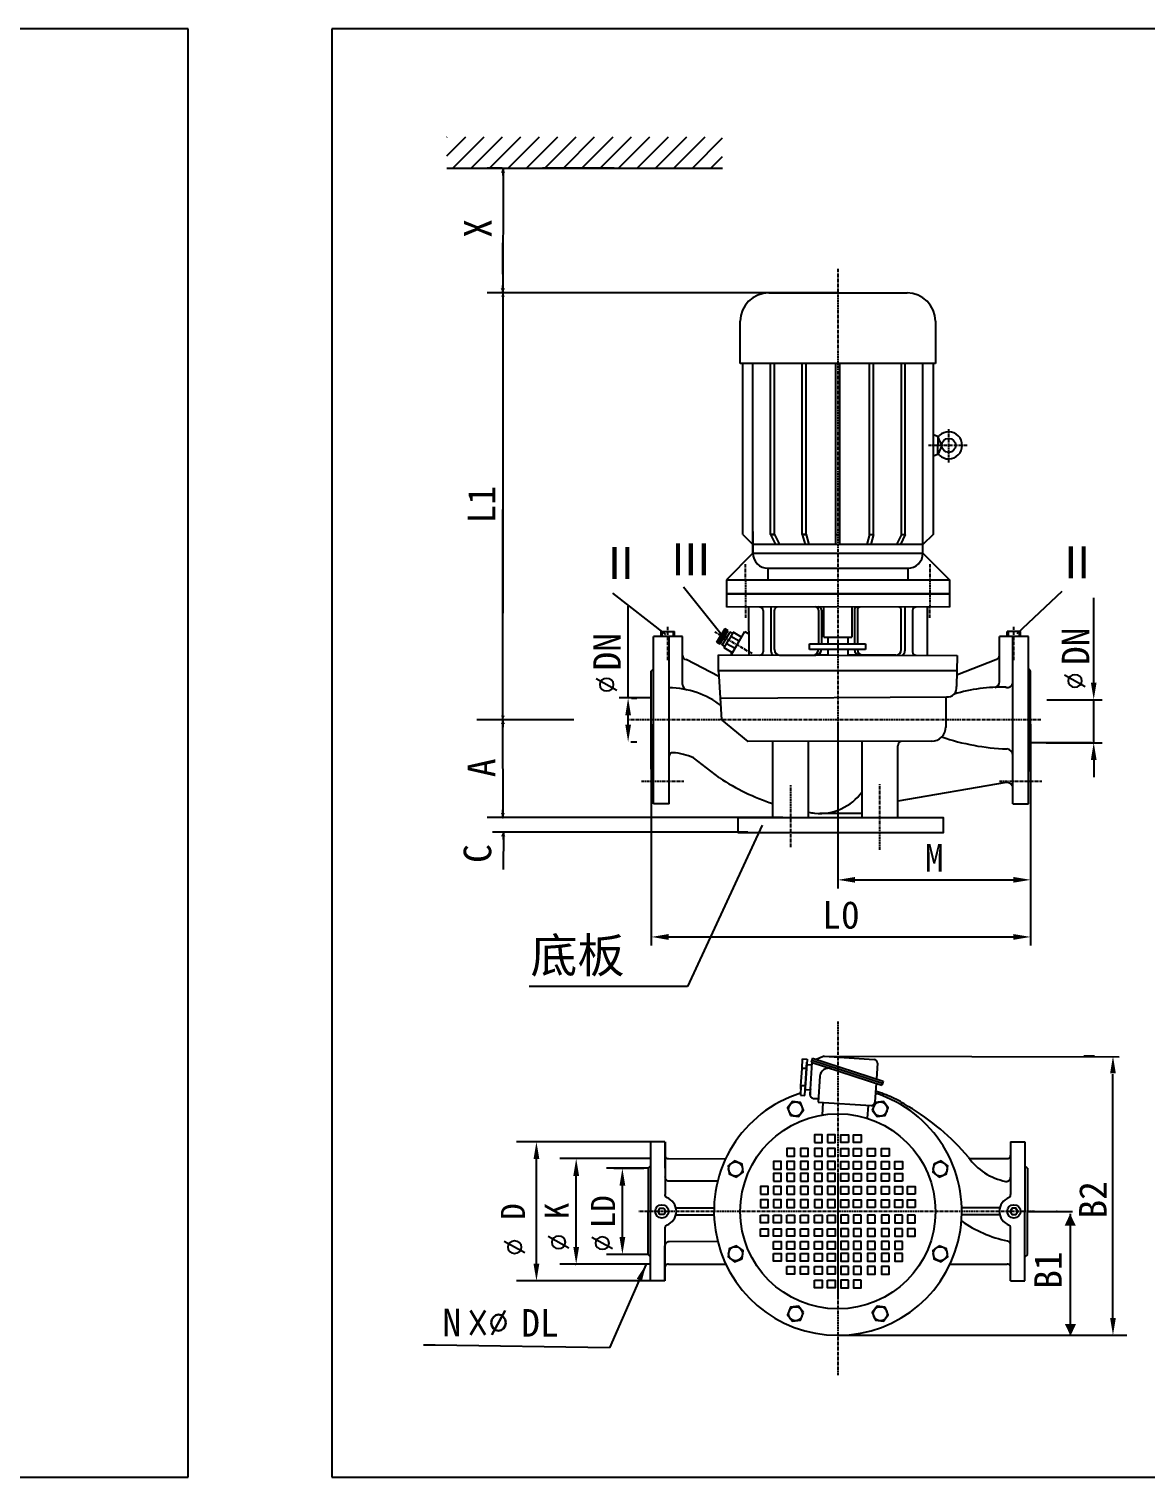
# Model space of a CAD drawing. Extents: x 1620 to 2878, y -792 to 791.
# Drawn here: x 2531.4 to 2693.4, y -102.6 to 107.4 of the extents above; entities that cross this region are included whole.
import ezdxf
from ezdxf.enums import TextEntityAlignment as Align

# ---------------------------------------------------------------- set-up
doc = ezdxf.new("R2010")
doc.units = 0
doc.header["$MEASUREMENT"] = 0
doc.linetypes.add('ACAD_ISO05W100', pattern=[34, 24, -3, 0.5, -3, 0.5, -3])
doc.linetypes.add('CENTER', pattern=[2, 1.25, -0.25, 0.25, -0.25])
doc.layers.get('0').update_dxf_attribs({"linetype": 'CONTINUOUS'})
doc.layers.get('DEFPOINTS').update_dxf_attribs({"linetype": 'CONTINUOUS'})
for name, color, linetype in [('1', 7, 'CONTINUOUS'), ('LAYER1', 7, 'ACAD_ISO05W100'), ('PMX', 6, 'CONTINUOUS'), ('TEXT', 3, 'CONTINUOUS'), ('YHCENTER', 4, 'CENTER'), ('YHDIM', 1, 'CONTINUOUS'), ('YHPMX', 6, 'CONTINUOUS'), ('YHSOLID', 7, 'CONTINUOUS'), ('YHTHIN', 1, 'CONTINUOUS')]:
    doc.layers.add(name, color=color, linetype=linetype)
doc.styles.add('HZTXT', font='txt.shx', dxfattribs={"bigfont": 'hztxt.shx'})
doc.styles.get("Standard").update_dxf_attribs({"font": 'SimSun.ttf', "width": 0.6})
doc.dimstyles.get("Standard").update_dxf_attribs({"dimtxt": 0.18, "dimasz": 0.18, "dimexe": 0.18, "dimexo": 0.0625, "dimgap": 0.09, "dimtad": 0, "dimtih": 1, "dimtoh": 1, "dimdec": 4, "dimzin": 0, "dimdsep": 46, "dimtxsty": 'Standard', "dimcen": 0.09, "dimadec": 0, "dimazin": 0, "dimtfac": 1, "dimtdec": 4, "dimtofl": 0, "dimtmove": 0, "dimatfit": 3, "dimfxl": 0, "dimtolj": 1, "dimtzin": 0, "dimarcsym": 0})

# ---------------------------------------------------------------- blocks, each defined once
blk = doc.blocks.new('A2')
at = {"color": 1, "linetype": 'ByBlock', "ltscale": 0.2}
blk.add_solid([(-0.63, -0.307), (-0.63, 0.293), (0, 0)], dxfattribs=at)
at = {"layer": 'TEXT', "color": 1, "ltscale": 0.2}
blk.add_line((0, 0), (-1.081, 0), dxfattribs=at)
blk = doc.blocks.new('*D459')
at = {"layer": 'DEFPOINTS', "color": 0}
for p in [(2678.4, 10.09), (2685.81, 10.09), (2678.28, 3.86)]:
    blk.add_point(p, dxfattribs=at)
at = {"layer": 'YHDIM', "color": 0, "lineweight": -2}
for p, q in [((2685.81, 12.59), (2685.81, 24.87)), ((2679.03, 10.09), (2687.06, 10.09)), ((2685.81, 3.86), (2685.81, 10.09)), ((2678.91, 3.86), (2687.06, 3.86)), ((2685.81, 1.36), (2685.81, -1.14))]:
    blk.add_line(p, q, dxfattribs=at)
at = {"layer": 'YHDIM', "color": 0}
for points in [[(2685.4, 12.59), (2686.23, 12.59), (2685.81, 10.09)], [(2685.4, 1.36), (2686.23, 1.36), (2685.81, 3.86)]]:
    blk.add_solid(points, dxfattribs=at)
at = {"layer": 'YHDIM', "color": 0, "insert": (2683.93, 19.98), "char_height": 2.5, "attachment_point": 5, "rotation": 90}
blk.add_mtext('\\A1;        ', dxfattribs=at)
blk = doc.blocks.new('*D460')
at = {"layer": 'DEFPOINTS', "color": 0}
for p in [(2618.16, 10.33), (2618.27, 10.33), (2618.04, 3.98)]:
    blk.add_point(p, dxfattribs=at)
at = {"layer": 'YHDIM', "color": 0, "lineweight": -2}
for p, q in [((2618.27, 10.33), (2618.27, 23.68)), ((2618.78, 10.33), (2619.52, 10.33)), ((2618.27, 6.48), (2618.27, 7.83)), ((2618.66, 3.98), (2619.52, 3.98))]:
    blk.add_line(p, q, dxfattribs=at)
at = {"layer": 'YHDIM', "color": 0}
for points in [[(2617.86, 7.83), (2618.69, 7.83), (2618.27, 10.33)], [(2617.86, 6.48), (2618.69, 6.48), (2618.27, 3.98)]]:
    blk.add_solid(points, dxfattribs=at)
at = {"layer": 'YHDIM', "color": 0, "insert": (2616.39, 18.25), "char_height": 2.5, "attachment_point": 5, "rotation": 90}
blk.add_mtext('\\A1;         ', dxfattribs=at)
blk = doc.blocks.new('*D461')
at = {"layer": 'DEFPOINTS', "color": 0}
for p in [(2621.63, 7.2), (2676.66, 7.2), (2676.66, -24.31)]:
    blk.add_point(p, dxfattribs=at)
at = {"layer": 'YHDIM', "color": 0, "lineweight": -2}
for p, q in [((2621.63, 6.57), (2621.63, -25.56)), ((2676.66, 6.57), (2676.66, -25.56)), ((2624.13, -24.31), (2674.16, -24.31))]:
    blk.add_line(p, q, dxfattribs=at)
at = {"layer": 'YHDIM', "color": 0}
for points in [[(2624.13, -23.89), (2624.13, -24.73), (2621.63, -24.31)], [(2674.16, -23.89), (2674.16, -24.73), (2676.66, -24.31)]]:
    blk.add_solid(points, dxfattribs=at)
blk = doc.blocks.new('*D462')
at = {"layer": 'DEFPOINTS', "color": 0}
for p in [(2648.7, 7.2), (2676.66, 7.2), (2676.66, -16.03)]:
    blk.add_point(p, dxfattribs=at)
at = {"layer": 'YHDIM', "color": 0, "lineweight": -2}
for p, q in [((2648.7, 6.57), (2648.7, -17.28)), ((2676.66, 6.57), (2676.66, -17.28)), ((2651.2, -16.03), (2674.16, -16.03))]:
    blk.add_line(p, q, dxfattribs=at)
at = {"layer": 'YHDIM', "color": 0}
for points in [[(2651.2, -15.61), (2651.2, -16.44), (2648.7, -16.03)], [(2674.16, -15.61), (2674.16, -16.44), (2676.66, -16.03)]]:
    blk.add_solid(points, dxfattribs=at)
blk = doc.blocks.new('*D463')
at = {"layer": 'DEFPOINTS', "color": 0}
for p in [(2610.74, -56.46), (2621.54, -56.46), (2621.52, -71.75)]:
    blk.add_point(p, dxfattribs=at)
at = {"layer": 'YHDIM', "color": 0, "lineweight": -2}
for p, q in [((2620.91, -56.46), (2609.49, -56.46)), ((2610.74, -69.25), (2610.74, -58.96)), ((2620.9, -71.75), (2609.49, -71.75))]:
    blk.add_line(p, q, dxfattribs=at)
at = {"layer": 'YHDIM', "color": 0}
for points in [[(2610.32, -58.96), (2611.16, -58.96), (2610.74, -56.46)], [(2610.32, -69.25), (2611.16, -69.25), (2610.74, -71.75)]]:
    blk.add_solid(points, dxfattribs=at)
blk = doc.blocks.new('*D464')
at = {"layer": 'DEFPOINTS', "color": 0}
for p in [(2617.44, -57.87), (2621.17, -57.87), (2621.17, -70.34)]:
    blk.add_point(p, dxfattribs=at)
at = {"layer": 'YHDIM', "color": 0, "lineweight": -2}
for p, q in [((2620.54, -57.87), (2616.19, -57.87)), ((2617.44, -67.84), (2617.44, -60.37)), ((2620.54, -70.34), (2616.19, -70.34))]:
    blk.add_line(p, q, dxfattribs=at)
at = {"layer": 'YHDIM', "color": 0}
for points in [[(2617.02, -60.37), (2617.86, -60.37), (2617.44, -57.87)], [(2617.02, -67.84), (2617.86, -67.84), (2617.44, -70.34)]]:
    blk.add_solid(points, dxfattribs=at)
blk = doc.blocks.new('*D465')
at = {"layer": 'DEFPOINTS', "color": 0}
for p in [(2604.97, -54.01), (2621.54, -54.01), (2621.54, -74.2)]:
    blk.add_point(p, dxfattribs=at)
at = {"layer": 'YHDIM', "color": 0, "lineweight": -2}
for p, q in [((2620.91, -54.01), (2603.72, -54.01)), ((2604.97, -71.7), (2604.97, -56.51)), ((2620.91, -74.2), (2603.72, -74.2))]:
    blk.add_line(p, q, dxfattribs=at)
at = {"layer": 'YHDIM', "color": 0}
for points in [[(2604.55, -56.51), (2605.39, -56.51), (2604.97, -54.01)], [(2604.55, -71.7), (2605.39, -71.7), (2604.97, -74.2)]]:
    blk.add_solid(points, dxfattribs=at)

msp = doc.modelspace()

# ---------------------------------------------------------------- hatches: boundary and pattern name
at = {"layer": 'YHPMX', "ltscale": 0.2}
h = msp.add_hatch(dxfattribs=at)
h.set_pattern_fill('ANSI31', color=256, scale=15.120422, style=0)
h.set_pattern_definition([(45, (983.5153, -450.2962), (-1.3364691, 1.3364691), [])])
h.paths.add_polyline_path([(2631.97452, 87.17888), (2631.97452, 91.72034), (2591.97684, 91.72034), (2591.97684, 87.17888)])

# ---------------------------------------------------------------- linework, layer by layer
for p, q in [((2554.44188, 107.36611), (2257.44188, 107.36611)), ((2554.44188, -102.63389), (2554.44188, 107.36611)), ((2872.28112, 107.36611), (2575.28112, 107.36611)), ((2575.28112, 107.36611), (2575.28112, -102.63389)), ((2257.44188, -102.63389), (2554.44188, -102.63389)), ((2575.28112, -102.63389), (2872.28112, -102.63389))]:
    msp.add_line(p, q)
at = {"color": 1, "linetype": 'ByBlock'}
for p, q in [((2638.64395, 69.09926), (2599.35874, 69.09926)), ((2600.10874, 68.19926), (2600.10874, 22.62227)), ((2600.10874, 8.09529), (2600.10874, 37.67227)), ((2621.59797, 10.38017), (2616.99547, 10.38234)), ((2610.38354, 7.19529), (2599.35874, 7.19529)), ((2676.6959, 3.8939), (2685.48882, 3.8939)), ((2648.70131, -9.19224), (2648.70131, -14.17897)), ((2648.83593, -82.08286), (2690.62776, -82.03832))]:
    msp.add_line(p, q, dxfattribs=at)
at = {"color": 1}
for p, q in [((2637.74058, -8.07918), (2626.87506, -31.49955)), ((2626.87506, -31.49955), (2603.89636, -31.49955))]:
    msp.add_line(p, q, dxfattribs=at)
at = {"color": 0, "linetype": 'ByBlock'}
msp.add_line((2685.91856, -41.61959), (2684.35692, -41.61959), dxfattribs=at)
at = {"layer": '1'}
for p, q in [((2632.51967, 25.45111), (2632.51967, 23.50928)), ((2648.70163, 25.45111), (2632.51967, 25.45111)), ((2648.70163, 25.45111), (2652.86096, 25.45111)), ((2652.86096, 25.45111), (2661.08083, 25.45111)), ((2663.02267, 25.45111), (2664.88359, 25.45111)), ((2664.88359, 25.45111), (2664.88359, 23.50928)), ((2664.88359, 23.50928), (2632.51967, 23.54769)), ((2635.75607, 23.50928), (2635.77648, 16.58177)), ((2638.99246, 23.50928), (2638.99246, 17.19334)), ((2645.8767, 23.54769), (2645.8767, 23.54473)), ((2658.41081, 23.50928), (2658.41081, 17.19334)), ((2661.67816, 16.55104), (2661.67816, 23.51308)), ((2637.85972, 23.02382), (2637.85972, 17.0365)), ((2639.50312, 17.36014), (2639.50312, 23.06223)), ((2645.8767, 23.06223), (2645.8767, 18.1739)), ((2646.30868, 23.06223), (2646.30868, 18.1739)), ((2651.09458, 23.06223), (2651.09458, 18.1739)), ((2651.52656, 23.06223), (2651.52656, 18.1739)), ((2657.90014, 17.36014), (2657.90014, 23.06223)), ((2659.54354, 23.02382), (2659.54354, 17.0365)), ((2633.2487, 16.58777), (2635.21496, 19.99567)), ((2645.8767, 17.3648), (2645.8767, 17.36014)), ((2646.30868, 17.3648), (2646.30868, 17.36014)), ((2651.09458, 17.3648), (2651.09458, 17.36014)), ((2651.52656, 17.3648), (2651.52656, 17.36014)), ((2631.38641, 16.59541), (2666.02233, 16.5079)), ((2640.33868, 16.55104), (2645.49958, 16.55104)), ((2647.24526, 16.55104), (2645.49958, 16.55104)), ((2657.09104, 16.55104), (2650.15801, 16.55104)), ((2666.02233, 14.28588), (2631.38095, 14.29404))]:
    msp.add_line(p, q, dxfattribs=at)
for centre, radius, start, end in [((2637.37426, 23.02382), 0.48546, 0, 90), ((2639.98858, 23.06223), 0.48546, 110.1606389, 180), ((2645.39124, 23.06223), 0.48546, 0, 90), ((2645.82322, 23.06223), 0.48546, 0, 90), ((2651.58004, 23.06223), 0.48546, 107.4918441, 180), ((2652.01202, 23.06223), 0.48546, 107.6913042, 180), ((2657.41468, 23.06223), 0.48546, 0, 69.8393611), ((2660.029, 23.02382), 0.48546, 90, 180), ((2637.37426, 17.0365), 0.48546, 270, 0), ((2639.80155, 17.19334), 0.8091, 180, 232.5464914), ((2640.31222, 17.36014), 0.8091, 180, 270), ((2645.0676, 17.36014), 0.8091, 270, 0), ((2645.49958, 17.36014), 0.8091, 270, 0), ((2651.90368, 17.36014), 0.8091, 180, 270), ((2652.33566, 17.36014), 0.8091, 180, 270), ((2657.09104, 17.36014), 0.8091, 270, 0), ((2657.60171, 17.19334), 0.8091, 307.4535086, 0), ((2660.029, 17.0365), 0.48546, 180, 270), ((2640.33868, 17.36014), 0.8091, 262.9483667, 270)]:
    msp.add_arc(centre, radius, start, end, dxfattribs=at)
at = {"layer": 'DEFPOINTS', "color": 0, "linetype": 'ByBlock'}
for p in [(2638.6752, 69.09926), (2621.62922, 10.38015), (2676.66465, 10.36668), (2600.10874, 7.19529), (2610.41479, 7.19529), (2621.62922, 7.10079), (2676.66465, 7.19529), (2676.66465, 7.10079), (2617.74242, 3.90905), (2621.62922, 3.90722), (2676.66465, 3.8939), (2684.73882, 3.8939), (2648.70131, -9.16099), (2648.70131, -13.42897), (2646.72817, -41.61959), (2685.60692, -41.61959), (2685.79356, -41.61959), (2686.54356, -41.61959), (2648.80468, -82.08286), (2686.54356, -82.08286)]:
    msp.add_point(p, dxfattribs=at)
at = {"layer": 'DEFPOINTS', "color": 0, "linetype": 'ByBlock', "ltscale": 0.35}
msp.add_point((2648.71018, -82.08286), dxfattribs=at)
at = {"layer": 'LAYER1'}
for p, q in [((2644.6633, -46.45276), (2644.6633, -47.22391)), ((2623.61671, -54.011), (2621.53652, -54.011)), ((2621.53652, -54.011), (2621.53652, -64.10603)), ((2623.61671, -54.011), (2623.61671, -57.84718)), ((2623.64501, -54.011), (2623.64501, -61.68335)), ((2673.75761, -54.011), (2675.8378, -54.011)), ((2673.75761, -54.011), (2673.75761, -61.68335)), ((2675.8378, -54.011), (2675.8378, -64.10603)), ((2624.10616, -56.45828), (2632.42932, -56.46476)), ((2667.79465, -56.45828), (2673.26816, -56.45828)), ((2621.16943, -57.86547), (2621.53652, -57.49838)), ((2621.16943, -57.86547), (2621.16943, -64.10603)), ((2676.20489, -57.86547), (2675.8378, -57.49838)), ((2676.20489, -57.86547), (2676.20489, -64.10603)), ((2631.26299, -59.73894), (2624.22853, -59.70418)), ((2623.64501, -61.83059), (2623.64501, -61.68335)), ((2673.75761, -61.83059), (2673.75761, -61.68335)), ((2621.16943, -70.34229), (2621.16943, -64.10173)), ((2621.53652, -74.19675), (2621.53652, -64.10173)), ((2675.8378, -74.19675), (2675.8378, -64.10173)), ((2676.20489, -70.34229), (2676.20489, -64.10173)), ((2623.64501, -74.19675), (2623.64501, -66.38147)), ((2673.75761, -74.19675), (2673.75761, -66.38147)), ((2623.61671, -74.19675), (2623.61671, -69.1197)), ((2631.26299, -68.47312), (2624.22853, -68.50788)), ((2621.16943, -70.34229), (2621.53652, -70.70938)), ((2676.20489, -70.34229), (2675.8378, -70.70938)), ((2624.10616, -71.74948), (2632.43035, -71.74948)), ((2664.97228, -71.74948), (2673.26816, -71.74948)), ((2623.61671, -74.19675), (2621.53652, -74.19675)), ((2673.75761, -74.19675), (2675.8378, -74.19675))]:
    msp.add_line(p, q, dxfattribs=at)
for centre, radius, start, end in [((2649.00276, -63.99754), 18.06528, 56.8337745, 73.5055926), ((2641.21311, -78.76339), 34.722, 40.4438271, 59.4044374), ((2624.10616, -55.96883), 0.48946, 180, 270), ((2674.61643, -51.41675), 8.48256, 214.6462864, 259.2628235), ((2673.26816, -55.96883), 0.48946, 270, 0), ((2624.22853, -59.09236), 0.61182, 180, 270), ((2673.14579, -59.14889), 0.61182, 259.6711867, 0), ((2677.12455, -50.49038), 18.31837, 235.0245291, 257.867067), ((2624.22853, -69.1197), 0.61182, 90, 180), ((2673.14579, -68.99772), 0.61182, 0, 77.867067), ((2624.10616, -72.23893), 0.48946, 90, 180), ((2673.26816, -72.23893), 0.48946, 0, 90)]:
    msp.add_arc(centre, radius, start, end, dxfattribs=at)
at = {"layer": 'PMX'}
msp.add_line((2635.21496, 19.99567), (2635.21496, 19.99567), dxfattribs=at)
for points in [[(2645.31151, -54.13718), (2646.41881, -54.13718), (2646.41881, -53.03078), (2645.31151, -53.03078)], [(2647.18207, -54.13718), (2648.28937, -54.13718), (2648.28937, -53.03078), (2647.18207, -53.03078)], [(2650.22055, -54.13718), (2649.11325, -54.13718), (2649.11325, -53.03078), (2650.22055, -53.03078)], [(2652.09111, -54.13718), (2650.98381, -54.13718), (2650.98381, -53.03078), (2652.09111, -53.03078)], [(2641.28123, -56.09529), (2642.38853, -56.09529), (2642.38853, -54.98889), (2641.28123, -54.98889)], [(2643.29691, -56.09529), (2644.40422, -56.09529), (2644.40422, -54.98889), (2643.29691, -54.98889)], [(2645.31151, -56.09529), (2646.41881, -56.09529), (2646.41881, -54.98889), (2645.31151, -54.98889)], [(2647.18207, -56.09529), (2648.28937, -56.09529), (2648.28937, -54.98889), (2647.18207, -54.98889)], [(2650.22055, -56.09529), (2649.11325, -56.09529), (2649.11325, -54.98889), (2650.22055, -54.98889)], [(2652.09111, -56.09529), (2650.98381, -56.09529), (2650.98381, -54.98889), (2652.09111, -54.98889)], [(2654.10571, -56.09529), (2652.99841, -56.09529), (2652.99841, -54.98889), (2654.10571, -54.98889)], [(2656.1214, -56.09529), (2655.01409, -56.09529), (2655.01409, -54.98889), (2656.1214, -54.98889)], [(2639.35238, -57.97344), (2640.45968, -57.97344), (2640.45968, -56.86704), (2639.35238, -56.86704)], [(2639.35238, -59.71818), (2640.45968, -59.71818), (2640.45968, -58.61178), (2639.35238, -58.61178)], [(2641.28123, -57.97344), (2642.38853, -57.97344), (2642.38853, -56.86704), (2641.28123, -56.86704)], [(2641.28123, -59.71818), (2642.38853, -59.71818), (2642.38853, -58.61178), (2641.28123, -58.61178)], [(2643.29691, -57.97344), (2644.40422, -57.97344), (2644.40422, -56.86704), (2643.29691, -56.86704)], [(2643.29691, -59.71818), (2644.40422, -59.71818), (2644.40422, -58.61178), (2643.29691, -58.61178)], [(2645.31151, -57.97344), (2646.41881, -57.97344), (2646.41881, -56.86704), (2645.31151, -56.86704)], [(2645.31151, -59.71818), (2646.41881, -59.71818), (2646.41881, -58.61178), (2645.31151, -58.61178)], [(2647.18207, -57.97344), (2648.28937, -57.97344), (2648.28937, -56.86704), (2647.18207, -56.86704)], [(2647.18207, -59.71818), (2648.28937, -59.71818), (2648.28937, -58.61178), (2647.18207, -58.61178)], [(2650.22055, -57.97344), (2649.11325, -57.97344), (2649.11325, -56.86704), (2650.22055, -56.86704)], [(2650.22055, -59.71818), (2649.11325, -59.71818), (2649.11325, -58.61178), (2650.22055, -58.61178)], [(2652.09111, -57.97344), (2650.98381, -57.97344), (2650.98381, -56.86704), (2652.09111, -56.86704)], [(2652.09111, -59.71818), (2650.98381, -59.71818), (2650.98381, -58.61178), (2652.09111, -58.61178)], [(2654.10571, -57.97344), (2652.99841, -57.97344), (2652.99841, -56.86704), (2654.10571, -56.86704)], [(2654.10571, -59.71818), (2652.99841, -59.71818), (2652.99841, -58.61178), (2654.10571, -58.61178)], [(2656.1214, -57.97344), (2655.01409, -57.97344), (2655.01409, -56.86704), (2656.1214, -56.86704)], [(2656.1214, -59.71818), (2655.01409, -59.71818), (2655.01409, -58.61178), (2656.1214, -58.61178)], [(2658.05024, -57.97344), (2656.94294, -57.97344), (2656.94294, -56.86704), (2658.05024, -56.86704)], [(2658.05024, -59.71818), (2656.94294, -59.71818), (2656.94294, -58.61178), (2658.05024, -58.61178)], [(2637.48182, -61.59633), (2638.58913, -61.59633), (2638.58913, -60.48993), (2637.48182, -60.48993)], [(2639.35238, -61.59633), (2640.45968, -61.59633), (2640.45968, -60.48993), (2639.35238, -60.48993)], [(2641.28123, -61.59633), (2642.38853, -61.59633), (2642.38853, -60.48993), (2641.28123, -60.48993)], [(2643.29691, -61.59633), (2644.40422, -61.59633), (2644.40422, -60.48993), (2643.29691, -60.48993)], [(2645.31151, -61.59633), (2646.41881, -61.59633), (2646.41881, -60.48993), (2645.31151, -60.48993)], [(2647.18207, -61.59633), (2648.28937, -61.59633), (2648.28937, -60.48993), (2647.18207, -60.48993)], [(2650.22055, -61.59633), (2649.11325, -61.59633), (2649.11325, -60.48993), (2650.22055, -60.48993)], [(2652.09111, -61.59633), (2650.98381, -61.59633), (2650.98381, -60.48993), (2652.09111, -60.48993)], [(2654.10571, -61.59633), (2652.99841, -61.59633), (2652.99841, -60.48993), (2654.10571, -60.48993)], [(2656.1214, -61.59633), (2655.01409, -61.59633), (2655.01409, -60.48993), (2656.1214, -60.48993)], [(2658.05024, -61.59633), (2656.94294, -61.59633), (2656.94294, -60.48993), (2658.05024, -60.48993)], [(2659.9208, -61.59633), (2658.8135, -61.59633), (2658.8135, -60.48993), (2659.9208, -60.48993)], [(2637.48182, -63.55444), (2638.58913, -63.55444), (2638.58913, -62.44804), (2637.48182, -62.44804)], [(2639.35238, -63.55444), (2640.45968, -63.55444), (2640.45968, -62.44804), (2639.35238, -62.44804)], [(2641.28123, -63.55444), (2642.38853, -63.55444), (2642.38853, -62.44804), (2641.28123, -62.44804)], [(2643.29691, -63.55444), (2644.40422, -63.55444), (2644.40422, -62.44804), (2643.29691, -62.44804)], [(2645.31151, -63.55444), (2646.41881, -63.55444), (2646.41881, -62.44804), (2645.31151, -62.44804)], [(2647.18207, -63.55444), (2648.28937, -63.55444), (2648.28937, -62.44804), (2647.18207, -62.44804)], [(2650.22055, -63.55444), (2649.11325, -63.55444), (2649.11325, -62.44804), (2650.22055, -62.44804)], [(2652.09111, -63.55444), (2650.98381, -63.55444), (2650.98381, -62.44804), (2652.09111, -62.44804)], [(2654.10571, -63.55444), (2652.99841, -63.55444), (2652.99841, -62.44804), (2654.10571, -62.44804)], [(2656.1214, -63.55444), (2655.01409, -63.55444), (2655.01409, -62.44804), (2656.1214, -62.44804)], [(2658.05024, -63.55444), (2656.94294, -63.55444), (2656.94294, -62.44804), (2658.05024, -62.44804)], [(2659.9208, -63.55444), (2658.8135, -63.55444), (2658.8135, -62.44804), (2659.9208, -62.44804)], [(2637.48182, -64.65762), (2638.58913, -64.65762), (2638.58913, -65.76401), (2637.48182, -65.76401)], [(2639.35238, -64.65762), (2640.45968, -64.65762), (2640.45968, -65.76401), (2639.35238, -65.76401)], [(2641.28123, -64.65762), (2642.38853, -64.65762), (2642.38853, -65.76401), (2641.28123, -65.76401)], [(2643.29691, -64.65762), (2644.40422, -64.65762), (2644.40422, -65.76401), (2643.29691, -65.76401)], [(2645.31151, -64.65762), (2646.41881, -64.65762), (2646.41881, -65.76401), (2645.31151, -65.76401)], [(2647.18207, -64.65762), (2648.28937, -64.65762), (2648.28937, -65.76401), (2647.18207, -65.76401)], [(2650.22055, -64.65762), (2649.11325, -64.65762), (2649.11325, -65.76401), (2650.22055, -65.76401)], [(2652.09111, -64.65762), (2650.98381, -64.65762), (2650.98381, -65.76401), (2652.09111, -65.76401)], [(2654.10571, -64.65762), (2652.99841, -64.65762), (2652.99841, -65.76401), (2654.10571, -65.76401)], [(2656.1214, -64.65762), (2655.01409, -64.65762), (2655.01409, -65.76401), (2656.1214, -65.76401)], [(2658.05024, -64.65762), (2656.94294, -64.65762), (2656.94294, -65.76401), (2658.05024, -65.76401)], [(2659.9208, -64.65762), (2658.8135, -64.65762), (2658.8135, -65.76401), (2659.9208, -65.76401)], [(2637.48182, -66.61573), (2638.58913, -66.61573), (2638.58913, -67.72212), (2637.48182, -67.72212)], [(2639.35238, -66.61573), (2640.45968, -66.61573), (2640.45968, -67.72212), (2639.35238, -67.72212)], [(2641.28123, -66.61573), (2642.38853, -66.61573), (2642.38853, -67.72212), (2641.28123, -67.72212)], [(2643.29691, -66.61573), (2644.40422, -66.61573), (2644.40422, -67.72212), (2643.29691, -67.72212)], [(2645.31151, -66.61573), (2646.41881, -66.61573), (2646.41881, -67.72212), (2645.31151, -67.72212)], [(2647.18207, -66.61573), (2648.28937, -66.61573), (2648.28937, -67.72212), (2647.18207, -67.72212)], [(2650.22055, -66.61573), (2649.11325, -66.61573), (2649.11325, -67.72212), (2650.22055, -67.72212)], [(2652.09111, -66.61573), (2650.98381, -66.61573), (2650.98381, -67.72212), (2652.09111, -67.72212)], [(2654.10571, -66.61573), (2652.99841, -66.61573), (2652.99841, -67.72212), (2654.10571, -67.72212)], [(2656.1214, -66.61573), (2655.01409, -66.61573), (2655.01409, -67.72212), (2656.1214, -67.72212)], [(2658.05024, -66.61573), (2656.94294, -66.61573), (2656.94294, -67.72212), (2658.05024, -67.72212)], [(2659.9208, -66.61573), (2658.8135, -66.61573), (2658.8135, -67.72212), (2659.9208, -67.72212)], [(2639.35238, -68.49388), (2640.45968, -68.49388), (2640.45968, -69.60027), (2639.35238, -69.60027)], [(2641.28123, -68.49388), (2642.38853, -68.49388), (2642.38853, -69.60027), (2641.28123, -69.60027)], [(2643.29691, -68.49388), (2644.40422, -68.49388), (2644.40422, -69.60027), (2643.29691, -69.60027)], [(2645.31151, -68.49388), (2646.41881, -68.49388), (2646.41881, -69.60027), (2645.31151, -69.60027)], [(2647.18207, -68.49388), (2648.28937, -68.49388), (2648.28937, -69.60027), (2647.18207, -69.60027)], [(2650.22055, -68.49388), (2649.11325, -68.49388), (2649.11325, -69.60027), (2650.22055, -69.60027)], [(2652.09111, -68.49388), (2650.98381, -68.49388), (2650.98381, -69.60027), (2652.09111, -69.60027)], [(2654.10571, -68.49388), (2652.99841, -68.49388), (2652.99841, -69.60027), (2654.10571, -69.60027)], [(2656.1214, -68.49388), (2655.01409, -68.49388), (2655.01409, -69.60027), (2656.1214, -69.60027)], [(2658.05024, -68.49388), (2656.94294, -68.49388), (2656.94294, -69.60027), (2658.05024, -69.60027)], [(2639.35238, -70.23862), (2640.45968, -70.23862), (2640.45968, -71.34502), (2639.35238, -71.34502)], [(2641.28123, -70.23862), (2642.38853, -70.23862), (2642.38853, -71.34502), (2641.28123, -71.34502)], [(2643.29691, -70.23862), (2644.40422, -70.23862), (2644.40422, -71.34502), (2643.29691, -71.34502)], [(2645.31151, -70.23862), (2646.41881, -70.23862), (2646.41881, -71.34502), (2645.31151, -71.34502)], [(2647.18207, -70.23862), (2648.28937, -70.23862), (2648.28937, -71.34502), (2647.18207, -71.34502)], [(2650.22055, -70.23862), (2649.11325, -70.23862), (2649.11325, -71.34502), (2650.22055, -71.34502)], [(2652.09111, -70.23862), (2650.98381, -70.23862), (2650.98381, -71.34502), (2652.09111, -71.34502)], [(2654.10571, -70.23862), (2652.99841, -70.23862), (2652.99841, -71.34502), (2654.10571, -71.34502)], [(2656.1214, -70.23862), (2655.01409, -70.23862), (2655.01409, -71.34502), (2656.1214, -71.34502)], [(2658.05024, -70.23862), (2656.94294, -70.23862), (2656.94294, -71.34502), (2658.05024, -71.34502)], [(2641.28123, -72.11677), (2642.38853, -72.11677), (2642.38853, -73.22316), (2641.28123, -73.22316)], [(2643.29691, -72.11677), (2644.40422, -72.11677), (2644.40422, -73.22316), (2643.29691, -73.22316)], [(2645.31151, -72.11677), (2646.41881, -72.11677), (2646.41881, -73.22316), (2645.31151, -73.22316)], [(2647.18207, -72.11677), (2648.28937, -72.11677), (2648.28937, -73.22316), (2647.18207, -73.22316)], [(2650.22055, -72.11677), (2649.11325, -72.11677), (2649.11325, -73.22316), (2650.22055, -73.22316)], [(2652.09111, -72.11677), (2650.98381, -72.11677), (2650.98381, -73.22316), (2652.09111, -73.22316)], [(2654.10571, -72.11677), (2652.99841, -72.11677), (2652.99841, -73.22316), (2654.10571, -73.22316)], [(2656.1214, -72.11677), (2655.01409, -72.11677), (2655.01409, -73.22316), (2656.1214, -73.22316)], [(2645.31151, -74.07488), (2646.41881, -74.07488), (2646.41881, -75.18128), (2645.31151, -75.18128)], [(2647.18207, -74.07488), (2648.28937, -74.07488), (2648.28937, -75.18128), (2647.18207, -75.18128)], [(2650.22055, -74.07488), (2649.11325, -74.07488), (2649.11325, -75.18128), (2650.22055, -75.18128)], [(2652.09111, -74.07488), (2650.98381, -74.07488), (2650.98381, -75.18128), (2652.09111, -75.18128)]]:
    msp.add_lwpolyline(points, close=True, dxfattribs=at)
at = {"layer": 'TEXT', "color": 1, "linetype": 'ByBlock', "ltscale": 0.2}
for p, q in [((2600.01423, 87.17888), (2597.84067, 87.17888)), ((2600.13341, 87.09191), (2600.10874, 67.92107)), ((2616.2484, 87.17888), (2605.8356, 87.17888)), ((2600.10874, 71.82093), (2600.10874, 76.35706)), ((2600.01423, 69.09926), (2597.84067, 69.09926)), ((2600.01423, 7.19529), (2596.31947, 7.19529)), ((2610.22579, 7.19529), (2597.08465, 7.19529)), ((2601.53544, -6.99502), (2597.84067, -6.99502)), ((2600.17333, -9.26342), (2600.14218, -14.52171)), ((2621.53652, -54.011), (2602.09661, -54.011)), ((2621.53652, -56.45828), (2608.37234, -56.45828)), ((2621.16943, -57.86547), (2615.13945, -57.86547)), ((2676.29939, -64.10603), (2682.71162, -64.10603)), ((2682.40524, -66.19488), (2682.40524, -81.45004)), ((2621.16943, -70.34229), (2615.13945, -70.34229)), ((2621.52459, -71.75072), (2608.37234, -71.75072)), ((2621.53652, -74.19675), (2602.09661, -74.19675)), ((2648.80468, -82.08286), (2682.71162, -82.08286))]:
    msp.add_line(p, q, dxfattribs=at)
at = {"layer": 'TEXT', "color": 1, "linetype": 'ByBlock', "ltscale": 0.35}
for p, q in [((2648.70131, 69.09926), (2597.84612, 69.09926)), ((2640.69426, -6.99502), (2598.60586, -6.99502)), ((2635.63678, -6.99502), (2598.60586, -6.99502)), ((2635.63678, -9.11118), (2598.60586, -9.11118))]:
    msp.add_line(p, q, dxfattribs=at)
at = {"layer": 'TEXT', "color": 0, "linetype": 'ByBlock', "ltscale": 0.2}
for p in [(2600.10874, 69.09926), (2600.10874, 69.09926), (2600.10874, 7.19529), (2600.10874, 7.19529), (2600.10874, -6.99502), (2680.44356, -64.10603), (2610.6404, -71.75072)]:
    msp.add_point(p, dxfattribs=at)
at = {"layer": 'YHCENTER', "ltscale": 0.35}
for p, q in [((2648.70131, 72.55911), (2648.70131, -16.45305)), ((2664.77307, 44.48538), (2664.77307, 49.43504)), ((2667.45732, 46.97813), (2661.80382, 46.97813)), ((2635.34967, 21.9577), (2635.31204, 29.73342)), ((2662.05359, 21.9577), (2662.09122, 29.73342)), ((2624.03974, 15.81862), (2624.03974, 20.74225)), ((2636.2418, 16.78688), (2630.84022, 19.90549)), ((2674.23735, 15.81862), (2674.23735, 20.74225)), ((2678.15683, 7.19529), (2618.19737, 7.19529)), ((2620.19124, -1.71468), (2626.33906, -1.71897)), ((2672.15277, -1.71468), (2678.30058, -1.71897)), ((2641.85666, -11.3061), (2641.85666, -2.29744)), ((2654.80223, -11.6588), (2654.80223, -2.14564)), ((2648.70131, -36.56539), (2648.70131, -87.86033)), ((2648.70131, -58.56332), (2648.70131, -76.57709)), ((2677.23226, -64.10603), (2619.79705, -64.10603))]:
    msp.add_line(p, q, dxfattribs=at)
at = {"layer": 'YHDIM'}
for p, q in [((2600.12223, -6.9913), (2600.11248, 7.19307)), ((2646.75942, -41.61959), (2689.48926, -41.71739)), ((2688.60375, -79.67269), (2688.60375, -44.20942))]:
    msp.add_line(p, q, dxfattribs=at)
at = {"layer": 'YHDIM', "ltscale": 0.2}
for points in [[(2623.73273, 19.54534), (2616.03987, 25.56564)], [(2632.50529, 18.6688), (2626.29702, 26.41077)], [(2674.70305, 19.6851), (2681.24873, 25.84735)]]:
    msp.add_lwpolyline(points, dxfattribs=at)
at = {"layer": 'YHDIM'}
for points in [[(2688.18709, -44.08302), (2689.02042, -44.08302), (2688.60375, -41.58302)], [(2688.18709, -79.54629), (2689.02042, -79.54629), (2688.60375, -82.04629)]]:
    msp.add_solid(points, dxfattribs=at)
at = {"layer": 'YHSOLID'}
for p, q in [((2591.97684, 87.17888), (2631.97452, 87.17888)), ((2638.6752, 69.09926), (2658.72742, 69.09926)), ((2634.5468, 58.8585), (2634.5468, 64.97086)), ((2662.85582, 64.97086), (2662.85582, 58.8585)), ((2662.85582, 58.8585), (2634.5468, 58.8585)), ((2634.89203, 34.0612), (2634.89203, 58.8585)), ((2636.37487, 31.34244), (2636.37487, 58.8585)), ((2638.91974, 34.0612), (2638.91974, 58.8585)), ((2639.49513, 34.0612), (2639.49513, 58.8585)), ((2643.52283, 34.0612), (2643.52283, 58.8585)), ((2644.09822, 34.0612), (2644.09822, 58.8585)), ((2648.41362, 32.57901), (2648.41362, 58.8585)), ((2648.98901, 32.57901), (2648.98901, 58.8585)), ((2653.3044, 34.0612), (2653.3044, 58.8585)), ((2653.87979, 34.0612), (2653.87979, 58.8585)), ((2657.9075, 34.0612), (2657.9075, 58.8585)), ((2658.48288, 34.0612), (2658.48288, 58.8585)), ((2661.02839, 31.33846), (2661.02839, 58.8585)), ((2662.51059, 58.8585), (2662.51059, 34.0612)), ((2663.21975, 48.28122), (2662.51059, 48.5283)), ((2663.21975, 48.28124), (2663.21975, 46.96006)), ((2663.75807, 46.97813), (2663.21975, 48.28124)), ((2663.21975, 45.67502), (2663.21975, 46.99619)), ((2663.75807, 46.97813), (2663.21975, 45.67502)), ((2663.21975, 45.67503), (2662.51059, 45.42795)), ((2634.89203, 34.0612), (2636.37423, 32.57901)), ((2636.37487, 34.47563), (2636.37487, 31.33846)), ((2638.91974, 34.0612), (2639.49513, 34.0612)), ((2638.92038, 34.0612), (2639.6327, 32.57901)), ((2639.49577, 34.0612), (2638.92038, 34.0612)), ((2639.49577, 34.0612), (2640.20809, 32.57901)), ((2643.52283, 34.0612), (2644.09822, 34.0612)), ((2644.09886, 34.0612), (2643.52347, 34.0612)), ((2643.52347, 34.0612), (2643.93393, 32.57901)), ((2644.09886, 34.0612), (2644.50932, 32.57901)), ((2648.41362, 34.0612), (2648.98901, 34.0612)), ((2653.3044, 34.0612), (2652.89394, 32.57901)), ((2653.3044, 34.0612), (2653.87979, 34.0612)), ((2653.87979, 34.0612), (2653.46933, 32.57901)), ((2657.9075, 34.0612), (2657.19517, 32.57901)), ((2658.48288, 34.0612), (2657.77056, 32.57901)), ((2657.9075, 34.0612), (2658.48288, 34.0612)), ((2662.51059, 34.0612), (2661.02839, 32.57901)), ((2661.02839, 32.57901), (2636.37423, 32.57901)), ((2636.37487, 31.33846), (2632.51968, 27.46675)), ((2636.37487, 31.34244), (2661.02839, 31.34244)), ((2661.02839, 31.33846), (2664.88359, 27.46675)), ((2632.51968, 27.46675), (2632.51968, 25.45111)), ((2632.51968, 27.46675), (2664.88359, 27.46675)), ((2638.56134, 29.15199), (2658.84192, 29.15199)), ((2638.56134, 29.15199), (2638.56134, 27.46675)), ((2658.84128, 29.15199), (2658.84128, 27.46675)), ((2664.88359, 27.46675), (2664.88359, 25.45111)), ((2632.51967, 25.45111), (2664.88359, 25.45111)), ((2663.02267, 25.45111), (2632.51967, 25.45111)), ((2632.51968, 25.45111), (2664.88359, 25.45111)), ((2664.88359, 25.45111), (2663.02267, 25.45111)), ((2646.67889, 19.14015), (2646.67889, 23.54769)), ((2650.72438, 23.54769), (2650.72438, 19.14015)), ((2625.02743, 19.26676), (2621.95286, 19.26676)), ((2621.95286, -0.31341), (2621.95286, 19.26676)), ((2623.06882, 19.98708), (2625.01066, 19.98708)), ((2623.06882, 19.26676), (2623.06882, 19.98708)), ((2624.21833, -5.00618), (2624.21833, 19.26676)), ((2625.01066, 19.26676), (2625.01066, 19.98708)), ((2626.16016, 19.26676), (2625.02743, 19.26676)), ((2626.16016, 12.31641), (2626.16016, 19.26676)), ((2631.16104, 18.41817), (2631.72486, 19.39474)), ((2631.93144, 18.72079), (2631.48467, 18.97873)), ((2632.01235, 18.86093), (2631.56558, 19.11887)), ((2631.6078, 18.16023), (2632.17162, 19.1368)), ((2632.09326, 19.00107), (2631.64649, 19.25901)), ((2632.28868, 20.37131), (2631.72486, 19.39474)), ((2632.24998, 19.27253), (2631.80322, 19.53047)), ((2632.33089, 19.41267), (2631.88413, 19.67061)), ((2631.93061, 18.0136), (2632.47722, 18.96036)), ((2632.4118, 19.55281), (2631.96504, 19.81075)), ((2632.49271, 19.69295), (2632.04595, 19.95089)), ((2632.36084, 18.75878), (2632.05524, 18.93522)), ((2632.57362, 19.83309), (2632.12686, 20.09103)), ((2632.73544, 20.11337), (2632.17162, 19.1368)), ((2632.65453, 19.97323), (2632.20777, 20.23117)), ((2632.59361, 19.16195), (2632.28801, 19.33839)), ((2632.73544, 20.11337), (2632.28868, 20.37131)), ((2633.02384, 19.90713), (2632.47722, 18.96036)), ((2633.50652, 19.8669), (2632.76653, 18.58519)), ((2633.41103, 19.68358), (2633.02384, 19.90713)), ((2634.38823, 18.56299), (2633.16234, 19.27076)), ((2633.43267, 16.90792), (2634.73241, 19.15914)), ((2634.73241, 19.15914), (2633.50652, 19.8669)), ((2646.67889, 19.14015), (2650.72438, 19.14015)), ((2675.77464, 19.26676), (2672.1337, 19.26676)), ((2672.1337, 12.673), (2672.1337, 19.26676)), ((2675.20827, 19.98708), (2673.26644, 19.98708)), ((2673.26644, 19.26676), (2673.26644, 19.98708)), ((2674.07553, -5.00618), (2674.07553, 19.26676)), ((2675.20827, 19.26676), (2675.20827, 19.98708)), ((2676.34101, 19.26676), (2675.20827, 19.26676)), ((2676.34101, 14.57399), (2676.34101, 19.26676)), ((2631.6078, 18.16023), (2631.16104, 18.41817)), ((2631.68871, 18.30037), (2631.24195, 18.55831)), ((2631.76962, 18.44051), (2631.32286, 18.69845)), ((2631.85053, 18.58065), (2631.40376, 18.83859)), ((2632.3178, 17.79005), (2631.93061, 18.0136)), ((2632.20679, 17.61569), (2632.94678, 18.8974)), ((2633.43267, 16.90792), (2632.20679, 17.61569)), ((2633.77686, 17.50407), (2632.55097, 18.21183)), ((2644.59236, 18.1739), (2650.15801, 18.1739)), ((2644.59236, 17.3648), (2644.59236, 18.1739)), ((2650.15801, 17.3648), (2644.59236, 17.3648)), ((2650.15801, 18.1739), (2652.68334, 18.1739)), ((2652.68334, 17.3648), (2650.15801, 17.3648)), ((2652.68334, 18.1739), (2652.68334, 17.3648)), ((2631.43102, 13.48051), (2626.67335, 15.91053)), ((2631.38065, 14.16812), (2631.38641, 16.59541)), ((2666.02136, 16.50791), (2665.91111, 12.02546)), ((2666.03556, 13.76555), (2671.62022, 15.91074)), ((2621.62922, 14.25035), (2621.95286, 14.57399)), ((2621.62922, 0.01023), (2621.62922, 14.25035)), ((2676.66465, 14.25035), (2676.34101, 14.57399)), ((2676.34101, -5.00618), (2676.34101, 14.57399)), ((2676.66465, 0.01023), (2676.66465, 14.25035)), ((2621.62922, 3.8939), (2621.62922, 10.36668)), ((2676.66465, 3.8939), (2676.66465, 10.36668)), ((2639.26755, -7.04483), (2639.264, 4.02359)), ((2644.44578, -7.04483), (2644.44, 4.02359)), ((2652.21312, -7.04483), (2652.21312, 4.02359)), ((2657.39134, -7.04483), (2657.39134, 3.4103)), ((2621.62922, 0.01023), (2621.95286, -0.31341)), ((2631.52041, -1.23728), (2627.75872, 1.66192)), ((2676.66465, 0.01023), (2676.34101, -0.31341)), ((2621.95286, -5.00618), (2621.95286, -0.31341)), ((2673.1149, -1.9282), (2657.39134, -4.61754)), ((2624.21833, -5.00618), (2621.95286, -5.00618)), ((2674.07553, -5.00618), (2676.34101, -5.00618)), ((2644.44578, -7.04483), (2639.26755, -7.04483)), ((2652.21312, -6.39755), (2646.06397, -6.39755)), ((2657.39134, -7.04483), (2652.21312, -7.04483)), ((2643.49507, -43.36671), (2643.57946, -41.99673)), ((2643.57946, -41.99673), (2644.22161, -42.03628)), ((2644.99652, -41.89869), (2644.80669, -42.48563)), ((2644.99652, -41.89869), (2655.24849, -45.21539)), ((2646.72817, -41.61959), (2645.56902, -42.08384)), ((2646.72817, -41.61959), (2653.94401, -42.06406)), ((2643.34039, -45.8779), (2643.49507, -43.36671)), ((2644.13723, -43.40626), (2643.49507, -43.36671)), ((2643.89816, -47.28744), (2644.19525, -42.46432)), ((2644.22161, -42.03628), (2643.92453, -46.8594)), ((2643.94841, -46.47158), (2644.1741, -42.8076)), ((2644.1741, -42.8076), (2644.91565, -42.85328)), ((2644.93531, -42.53413), (2644.65074, -47.15401)), ((2644.80824, -42.48082), (2655.08111, -45.80427)), ((2644.90238, -42.18975), (2655.1648, -45.50983)), ((2654.43969, -42.62481), (2654.29904, -44.90823)), ((2643.34039, -45.8779), (2643.256, -47.24788)), ((2643.30903, -46.38711), (2643.34039, -45.8779)), ((2643.98255, -45.91746), (2643.34039, -45.8779)), ((2646.10084, -44.50468), (2645.84919, -48.28732)), ((2654.26021, -45.5387), (2654.07592, -48.26698)), ((2655.24849, -45.21539), (2655.08111, -45.80428)), ((2643.256, -47.24788), (2643.89816, -47.28744)), ((2644.6633, -46.51561), (2643.94841, -46.47158)), ((2644.71849, -46.3304), (2644.71849, -46.45276)), ((2645.14642, -47.71476), (2645.88426, -47.7602)), ((2645.84919, -48.28732), (2653.51538, -48.75953)), ((2646.53159, -48.32935), (2646.41127, -50.138)), ((2653.07421, -48.73235), (2652.94969, -50.60412)), ((2625.20312, -63.58376), (2630.73206, -63.58376)), ((2625.20312, -64.6283), (2630.73206, -64.6283)), ((2672.19951, -63.58376), (2666.67056, -63.58376)), ((2672.19951, -64.6283), (2666.67056, -64.6283))]:
    msp.add_line(p, q, dxfattribs=at)
at = {"layer": 'YHSOLID', "ltscale": 0.2}
for p, q in [((2635.21496, 19.99567), (2635.78252, 19.65107)), ((2647.24526, 19.14015), (2647.24526, 18.1739)), ((2650.15801, 19.14015), (2650.15801, 18.1739)), ((2633.2487, 16.58777), (2633.2487, 17.01414)), ((2647.24526, 17.3648), (2647.24526, 16.55104)), ((2650.15801, 17.3648), (2650.15801, 16.55104)), ((2647.24526, 16.55104), (2647.24526, 16.55449)), ((2631.38095, 14.29404), (2631.81786, 7.19529)), ((2631.83433, 10.32954), (2664.43532, 10.49841)), ((2664.36942, 10.49807), (2664.36772, 6.07023)), ((2631.81786, 7.19529), (2635.62716, 4.02359)), ((2662.30202, 4.07675), (2635.62716, 4.02359))]:
    msp.add_line(p, q, dxfattribs=at)
at = {"layer": 'YHSOLID'}
msp.add_lwpolyline([(2634.21007, -9.16099), (2664.0348, -9.16099), (2664.0348, -7.04483), (2634.21007, -7.04483)], close=True, dxfattribs=at)
at = {"layer": 'YHSOLID', "ltscale": 0.2}
for points in [[(2641.83647, -50.1974), (2643.00383, -50.35109), (2643.72061, -49.41697), (2643.27002, -48.32916), (2642.10266, -48.17547), (2641.38588, -49.1096)], [(2653.68202, -49.41697), (2654.39879, -50.35109), (2655.56616, -50.1974), (2656.01674, -49.1096), (2655.29996, -48.17547), (2654.1326, -48.32916)], [(2634.01225, -59.12532), (2634.94638, -58.40855), (2634.79269, -57.24118), (2633.70488, -56.7906), (2632.77076, -57.50738), (2632.92444, -58.67474)], [(2662.60994, -57.24118), (2662.45625, -58.40855), (2663.39037, -59.12532), (2664.47818, -58.67474), (2664.63187, -57.50738), (2663.69774, -56.7906)], [(2623.44026, -63.62973), (2623.71525, -64.10603), (2623.44026, -64.58232), (2622.89028, -64.58232), (2622.6153, -64.10603), (2622.89028, -63.62973)], [(2673.96236, -63.62973), (2673.68738, -64.10603), (2673.96236, -64.58232), (2674.51234, -64.58232), (2674.78733, -64.10603), (2674.51234, -63.62973)], [(2634.79269, -70.97087), (2634.94638, -69.80351), (2634.01225, -69.08673), (2632.92444, -69.53732), (2632.77076, -70.70468), (2633.70488, -71.42146)], [(2663.39037, -69.08673), (2662.45625, -69.80351), (2662.60994, -70.97087), (2663.69774, -71.42146), (2664.63187, -70.70468), (2664.47818, -69.53732)], [(2643.72061, -78.79509), (2643.00383, -77.86096), (2641.83647, -78.01465), (2641.38588, -79.10246), (2642.10266, -80.03658), (2643.27002, -79.8829)], [(2655.56616, -78.01465), (2654.39879, -77.86096), (2653.68202, -78.79509), (2654.1326, -79.8829), (2655.29996, -80.03658), (2656.01674, -79.10246)]]:
    msp.add_lwpolyline(points, close=True, dxfattribs=at)
at = {"layer": 'YHSOLID'}
msp.add_circle((2664.77307, 46.97813), 1.015, dxfattribs=at)
at = {"layer": 'YHSOLID', "ltscale": 0.2}
for centre, radius in [((2642.55325, -49.26328), 1.01969), ((2654.84938, -49.26328), 1.01969), ((2648.70131, -64.10603), 14.15451), ((2633.85857, -57.95796), 1.01969), ((2663.54406, -57.95796), 1.01969), ((2623.16527, -64.10603), 0.97092), ((2674.23735, -64.10603), 0.97092), ((2633.85857, -70.25409), 1.01969), ((2663.54406, -70.25409), 1.01969), ((2642.55325, -78.94877), 1.01969), ((2654.84938, -78.94877), 1.01969)]:
    msp.add_circle(centre, radius, dxfattribs=at)
at = {"layer": 'YHSOLID'}
for centre, radius, start, end in [((2638.6752, 64.97086), 4.1284, 90, 180), ((2658.72742, 64.97086), 4.1284, 0, 90), ((2663.09166, 48.71856), 0.45571, 286.3257875, 314.0118779), ((2664.77307, 46.97813), 1.96426, 225.9881221, 134.0118779), ((2663.09166, 45.2377), 0.45571, 45.9881221, 73.6742125), ((2638.56134, 31.33846), 2.18647, 180, 270), ((2658.84192, 31.33846), 2.18647, 270, 0), ((2626.80744, 16.54377), 0.64728, 180, 258.0435435), ((2671.48642, 16.54403), 0.64728, 281.9299067, 0), ((2671.3246, 12.673), 0.8091, 282.5421946, 0), ((2624.05651, -0.96069), 12.78375, 52.6179658, 89.2747176), ((2626.96926, 12.31641), 0.8091, 180, 257.6263749), ((2672.3582, -11.3754), 23.28688, 88.1593607, 106.9917833), ((2673.29463, 12.64196), 0.78252, 251.0953793, 356.3116501), ((2674.43179, 36.22431), 33.28991, 251.3166068, 267.852321), ((2624.70379, 1.92806), 0.48546, 85.7519773, 180), ((2624.05651, -6.78619), 9.22372, 66.3355799, 85.7519773), ((2658.03862, 3.4103), 0.64728, 108.6495388, 180), ((2673.10462, 1.99014), 0.97092, 0, 85.2957725), ((2673.10462, 1.99014), 0.97092, 0, 85.2957725), ((2649.58763, 26.27887), 32.91751, 236.7109326, 251.7276373), ((2673.26644, -2.72298), 0.8091, 0, 100.7944886), ((2646.06397, 1.20797), 7.60552, 264.6554482, 323.9506709), ((2649.58763, 26.27887), 32.91751, 261.0125784, 262.518525), ((2647.32216, -44.57991), 1.22364, 72.0777981, 176.4752296), ((2653.91148, -42.59227), 0.52921, 356.4752296, 86.4752296), ((2645.17896, -47.18654), 0.52921, 176.4752296, 266.4752296), ((2653.54791, -48.23131), 0.52921, 266.4752296, 356.1357942)]:
    msp.add_arc(centre, radius, start, end, dxfattribs=at)
at = {"layer": 'YHSOLID', "ltscale": 0.2}
for centre, radius, start, end in [((2664.59552, 11.82024), 1.3315, 263.0897902, 8.8661028), ((2662.29789, 6.14803), 2.07129, 270.1141737, 0.2967811), ((2648.70131, -64.10603), 17.97684, 107.5746899, 72.4818291), ((2623.94742, -61.83059), 0.30241, 180, 251.0303107), ((2623.16527, -64.10603), 2.1037, 288.9696893, 71.0303107), ((2674.23735, -64.10603), 2.1037, 108.9696893, 251.0303107), ((2673.4552, -61.83059), 0.30241, 288.9696893, 0), ((2623.94742, -66.38147), 0.30241, 108.9696893, 180), ((2673.4552, -66.38147), 0.30241, 0, 71.0303107)]:
    msp.add_arc(centre, radius, start, end, dxfattribs=at)
at = {"layer": 'YHTHIN'}
for p, q in [((2623.23064, 19.26676), (2623.23064, 19.98708)), ((2624.84884, 19.26676), (2624.84884, 19.98708)), ((2673.42825, 19.26676), (2673.42825, 19.98708)), ((2675.04645, 19.26676), (2675.04645, 19.98708))]:
    msp.add_line(p, q, dxfattribs=at)

# ---------------------------------------------------------------- block references
at = {"color": 1, "linetype": 'ByBlock', "xscale": 0.9000000000000057, "yscale": 0.9000000000000057, "zscale": 0.9}
for p, rotation in [((2600.10874, 69.09926), 90), ((2600.10874, 7.19529), 270)]:
    msp.add_blockref('A2', p, dxfattribs=dict(at, rotation=rotation))
at = {"layer": 'TEXT', "color": 1, "linetype": 'ByBlock', "ltscale": 0.2}
for p, rotation in [((2600.10874, 87.17888), 90), ((2600.10874, 69.09926), 270), ((2600.10874, 7.19529), 90), ((2600.10874, -6.94521), 270), ((2600.14218, -9.07836), 90)]:
    msp.add_blockref('A2', p, dxfattribs=dict(at, rotation=rotation))
at = {"layer": 'TEXT', "color": 1, "linetype": 'ByBlock', "ltscale": 0.2, "xscale": 2.721675943538429, "yscale": 2.721675943538429, "zscale": 2.721675943538425}
for p, rotation in [((2682.38708, -64.47928), 90), ((2682.45292, -82.14614), 270)]:
    msp.add_blockref('A2', p, dxfattribs=dict(at, rotation=rotation))

# ---------------------------------------------------------------- texts
at = {"style": 'HZTXT'}
msp.add_text('X%%c', height=3.5, dxfattribs=at).set_placement((2600.9743, -82.00233), align=Align.RIGHT)
for tag, height, p in [('X', 4, (2599.67102, 78.44151)), ('L1', 4, (2600.20722, 38.36761)), ('A', 4, (2600.21322, 0.21711)), ('B2', 4, (2688.88091, -62.43978)), ('K', 3.5, (2610.70162, -64.03959)), ('LD', 3.5, (2617.43182, -64.15559)), ('D', 3.5, (2604.36182, -64.13549)), ('B1', 4, (2682.38364, -72.63128))]:
    msp.add_attdef(tag, text='', height=height, rotation=90).set_placement(p, align=Align.BOTTOM_CENTER)
for p in [(2617.21375, 14.32364), (2685.17927, 15.11641)]:
    msp.add_attdef('DN', p, '', height=4, rotation=90)
msp.add_attdef('C', text='', height=4, rotation=90).set_placement((2599.61661, -10.85204), align=Align.BOTTOM_RIGHT)
for tag, p in [('M', (2662.68298, -16.02601)), ('L0', (2649.14693, -24.31092))]:
    msp.add_attdef(tag, text='', height=4).set_placement(p, align=Align.BOTTOM_CENTER)
for tag, p in [('N', (2594.05965, -82.21608)), ('DL', (2608.20432, -82.27449))]:
    msp.add_attdef(tag, text='', height=4).set_placement(p, align=Align.RIGHT)
at = {"layer": 'TEXT', "ltscale": 0.2}
for s, height, p in [('Ⅱ  ', 4.65, (2614.04479, 27.6034)), ('Ⅲ', 4.65, (2624.20341, 28.12393)), ('Ⅱ  ', 4.65, (2680.24001, 27.70789)), ('底板', 5, (2604.09976, -29.48193))]:
    msp.add_text(s, height=height, dxfattribs=at).set_placement(p)
at = {"layer": 'YHCENTER', "insert": (2592.07883, -82.42127), "char_height": 2.5, "attachment_point": 6}
msp.add_mtext('\\A1; ', dxfattribs=at)
at = {"layer": 'YHDIM', "style": 'HZTXT'}
for p in [(2616.65816, 10.99363), (2684.59196, 11.53128), (2603.31047, -70.58514), (2609.6883, -69.87571), (2616.0186, -69.99727)]:
    msp.add_text('%%c', height=3, rotation=90, dxfattribs=at).set_placement(p)

# ---------------------------------------------------------------- dimensions: what is measured, and where the dimension line sits
at = {"layer": 'YHDIM'}
for base, p1, p2, text, picture, middle in [((2618.27276, 10.32617), (2618.03742, 3.97724), (2618.15509, 10.32617), '         ', '*D460', (2616.39082, 18.25117)), ((2685.81412, 10.09102), (2678.28338, 3.85967), (2678.40104, 10.09102), '        ', '*D459', (2683.93218, 19.98269)), ((2604.96935, -54.011), (2621.53652, -74.19675), (2621.53652, -54.011), ' ', '*D465', (2604.96935, -64.10388)), ((2617.44138, -57.86547), (2621.16943, -70.34229), (2621.16943, -57.86547), ' ', '*D464', (2617.44138, -64.10388))]:
    dim = msp.add_linear_dim(base=base, p1=p1, p2=p2, angle=90, text=text, dimstyle='Standard', override={"dimtxt": 2.5, "dimasz": 2.5, "dimexe": 1.25, "dimexo": 0.625, "dimgap": 0.625, "dimtad": 1, "dimtih": 0, "dimtoh": 0, "dimzin": 8, "dimlunit": 6, "dimcen": 2.5, "dimtofl": 1}, dxfattribs=at)
    dim.commit()
    dim.dimension.update_dxf_attribs({"geometry": picture, "text_midpoint": middle})
for base, p1, picture, middle in [((2676.66465, -24.31092), (2621.62922, 7.19529), '*D461', (2649.14693, -24.31092)), ((2676.66465, -16.02601), (2648.70131, 7.19529), '*D462', (2662.68298, -16.02601))]:
    dim = msp.add_linear_dim(base=base, p1=p1, p2=(2676.66465, 7.19529), text=' ', dimstyle='Standard', override={"dimtxt": 2.5, "dimasz": 2.5, "dimexe": 1.25, "dimexo": 0.625, "dimgap": 0.625, "dimtad": 1, "dimtih": 0, "dimtoh": 0, "dimzin": 8, "dimlunit": 6, "dimcen": 2.5, "dimtofl": 1}, dxfattribs=at)
    dim.commit()
    dim.dimension.update_dxf_attribs({"geometry": picture, "text_midpoint": middle})
dim = msp.add_linear_dim(base=(2610.73872, -56.45828), p1=(2621.52459, -71.75072), p2=(2621.53652, -56.45828), angle=90, text=' ', dimstyle='Standard', override={"dimtxt": 2.5, "dimasz": 2.5, "dimexe": 1.25, "dimexo": 0.625, "dimgap": 0.625, "dimtad": 1, "dimtih": 0, "dimtoh": 0, "dimzin": 8, "dimlunit": 6, "dimcen": 2.5, "dimtofl": 1}, dxfattribs=at)
dim.commit()
dim.dimension.update_dxf_attribs({"geometry": '*D463', "text_midpoint": (2610.73872, -64.18882), "dimtype": 160})

# ---------------------------------------------------------------- leaders
at = {"layer": 'YHDIM', "annotation_type": 0, "has_hookline": 1, "hookline_direction": 1, "text_width": 1.06667}
msp.add_leader([(2620.89959, -71.75072), (2615.5805, -83.88745), (2590.29029, -83.49116)], dimstyle='Standard', override={"dimtxt": 2.5, "dimasz": 2.5, "dimexe": 1.25, "dimexo": 0.625, "dimgap": 0.625, "dimtad": 1, "dimtih": 0, "dimtoh": 0, "dimzin": 8, "dimcen": 2.5, "dimtofl": 1}, dxfattribs=at)

doc.saveas('drawing.dxf')
